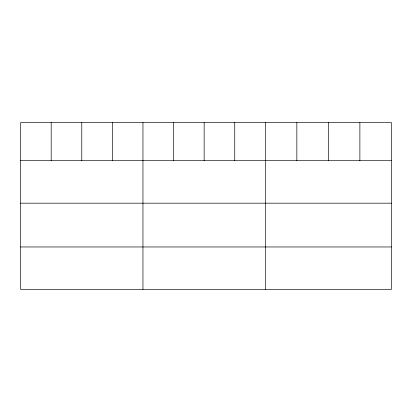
<?xml version="1.0" encoding="UTF-8"?>
<svg xmlns="http://www.w3.org/2000/svg" width="412" height="412" viewBox="0 0 412 412"><rect width="100%" height="100%" fill="white"/><g stroke="black" fill="none" stroke-linecap="round" stroke-linejoin="round"><path stroke-width="0.62" d="M391.4 160.695L391.4 289.451L20.6 289.451L20.6 122.549L391.4 122.549L391.4 160.695L20.6 160.695M20.6 203.183L391.4 203.183M20.6 246.963L391.4 246.963M359.882 122.549L359.882 160.695M328.364 122.549L328.364 160.695M296.846 122.549L296.846 160.695M265.328 122.549L265.328 289.451M234.737 122.549L234.737 160.695M204.146 122.549L204.146 160.695M173.555 122.549L173.555 160.695M142.964 122.549L142.964 289.451M112.373 122.549L112.373 160.695M81.782 122.549L81.782 160.695M51.191 122.549L51.191 160.695"/></g></svg>
